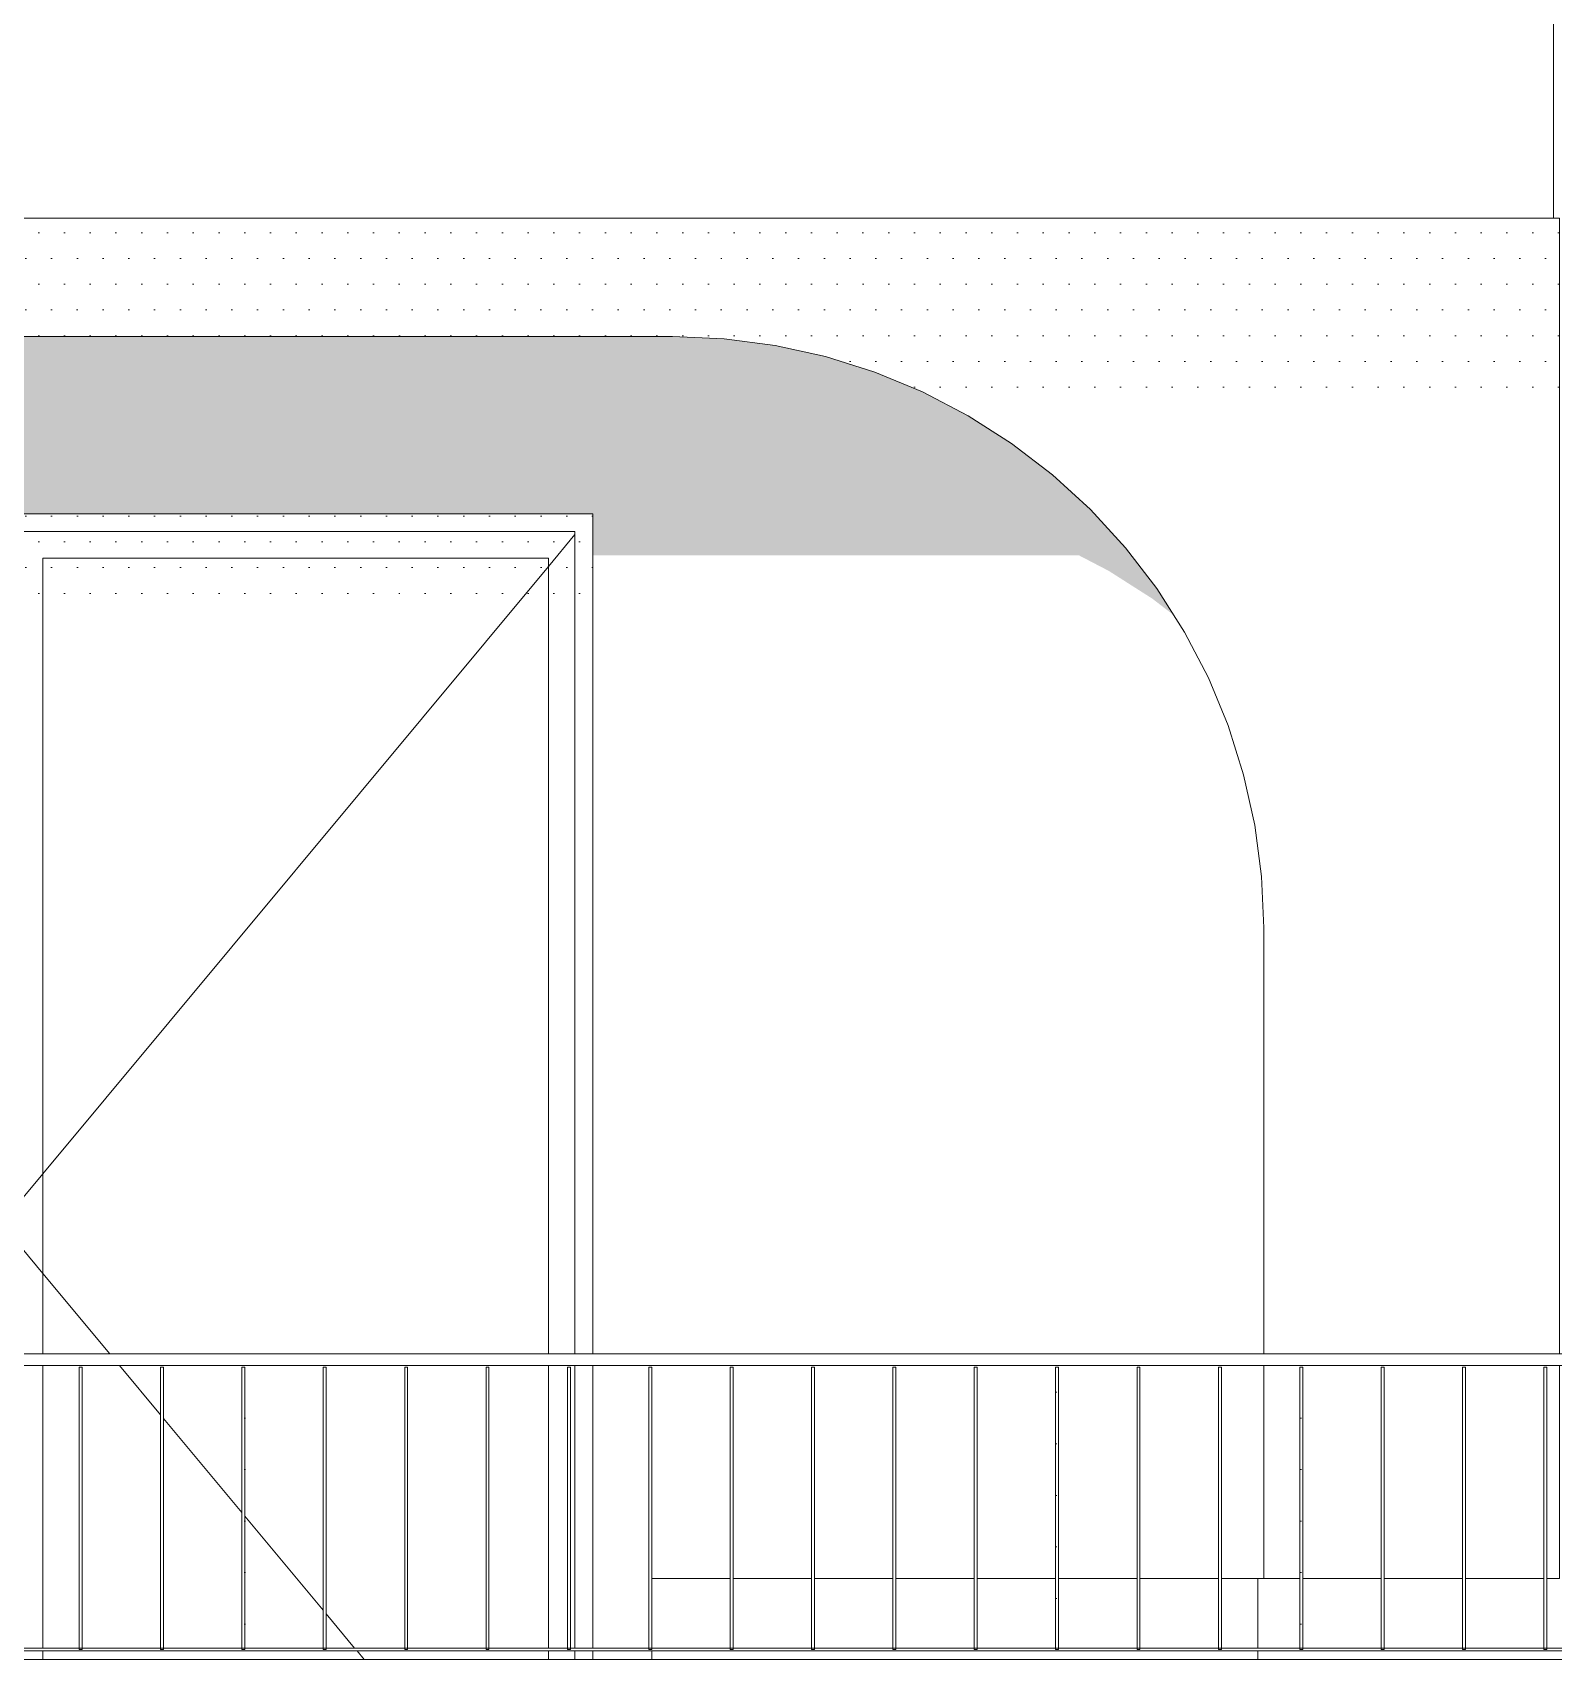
# Model space of a CAD drawing. Header units: metres. Extents: x -111189 to -108577, y -72951 to -72647.
# Drawn here: x -108853.108 to -108850.536, y -72945.612 to -72942.862 of the extents above; entities that cross this region are included whole.
import ezdxf

# ---------------------------------------------------------------- set-up
doc = ezdxf.new("R2010")
doc.units = ezdxf.units.M
doc.header["$MEASUREMENT"] = 0
for name, color, linetype in [('03 - COBERTURA', 7, 'Continuous'), ('03 - LAJES', 7, 'Continuous'), ('04 - TECTO FALSO', 7, 'Continuous'), ('05 - PAREDES..35', 7, 'Continuous'), ('06 - ESCADAS _ GUARDAS', 7, 'Continuous'), ('06 - FORRA', 7, 'Continuous')]:
    doc.layers.add(name, color=color, linetype=linetype)
pattern_1 = [(360, (-108689.58989, -72946.075524), (0.021783658, 0.043567315), [0, -0.043567315])]

# ---------------------------------------------------------------- blocks, each defined once
blk = doc.blocks.new('Corte Elem_1043_1', base_point=(-108689.5899, -72946.0755))
at = {"layer": '05 - PAREDES..35', "linetype": 'Continuous', "lineweight": 13}
h = blk.add_hatch(dxfattribs=at)
h.set_pattern_fill('DOTS_0001', color=251, style=0, pattern_type=2)
h.set_pattern_definition(pattern_1)
h.paths.add_polyline_path([(-108855.2822, -72944.2884), (-108855.286, -72944.3755), (-108855.286, -72945.0955), (-108855.0482, -72945.0955), (-108855.0482, -72944.6379), (-108855.0444, -72944.5508), (-108855.033, -72944.4643), (-108855.0141, -72944.3791), (-108854.9879, -72944.2959), (-108854.9545, -72944.2153), (-108854.9142, -72944.1379), (-108854.8674, -72944.0643), (-108854.8143, -72943.9951), (-108854.7553, -72943.9308), (-108854.691, -72943.8719), (-108854.6218, -72943.8188), (-108854.5482, -72943.7719), (-108854.4976, -72943.7455), (-108854.161, -72943.7455), (-108854.161, -72943.6755), (-108852.161, -72943.6755), (-108852.161, -72943.7455), (-108851.3389, -72943.7455), (-108851.2882, -72943.7719), (-108851.2146, -72943.8188), (-108851.1785, -72943.8465), (-108851.2069, -72943.8019), (-108851.26, -72943.7327), (-108851.3189, -72943.6684), (-108851.3832, -72943.6095), (-108851.4525, -72943.5564), (-108851.526, -72943.5095), (-108851.6034, -72943.4692), (-108851.684, -72943.4358), (-108851.7672, -72943.4096), (-108851.8524, -72943.3907), (-108851.9389, -72943.3793), (-108852.026, -72943.3755), (-108854.286, -72943.3755), (-108854.3732, -72943.3793), (-108854.4597, -72943.3907), (-108854.5449, -72943.4096), (-108854.6281, -72943.4358), (-108854.7087, -72943.4692), (-108854.786, -72943.5095), (-108854.8596, -72943.5564), (-108854.9288, -72943.6095), (-108854.9931, -72943.6684), (-108855.0521, -72943.7327), (-108855.1052, -72943.8019), (-108855.1521, -72943.8755), (-108855.1923, -72943.9529), (-108855.2257, -72944.0335), (-108855.252, -72944.1167), (-108855.2708, -72944.2019)])
h = blk.add_hatch(dxfattribs=at)
h.set_pattern_fill('DOTS_0001', color=251, style=0, pattern_type=2)
h.set_pattern_definition(pattern_1)
h.paths.add_polyline_path([(-108855.286, -72945.4755), (-108855.2316, -72945.4755), (-108855.2316, -72945.118), (-108855.2266, -72945.118), (-108855.2266, -72945.4755), (-108855.094, -72945.4755), (-108855.094, -72945.118), (-108855.089, -72945.118), (-108855.089, -72945.4755), (-108855.0482, -72945.4755), (-108855.0482, -72945.1155), (-108855.286, -72945.1155)])
h = blk.add_hatch(dxfattribs=at)
h.set_pattern_fill('DOTS_0001', color=251, style=0, pattern_type=2)
h.set_pattern_definition(pattern_1)
h.paths.add_polyline_path([(-108854.2611, -72945.4755), (-108854.2611, -72945.593), (-108854.2564, -72945.593), (-108854.2564, -72945.4807)])
h = blk.add_hatch(dxfattribs=at)
h.set_pattern_fill('DOTS_0001', color=251, style=0, pattern_type=2)
h.set_pattern_definition(pattern_1)
h.paths.add_polyline_path([(-108854.2564, -72945.598), (-108854.2611, -72945.598), (-108854.2611, -72945.6124), (-108854.2564, -72945.6124)])
blk = doc.blocks.new('Corte Elem_1054_1', base_point=(-108689.5899, -72946.0755))
at = {"layer": '05 - PAREDES..35', "linetype": 'Continuous', "lineweight": 13}
h = blk.add_hatch(dxfattribs=at)
h.set_pattern_fill('DOTS_0001', color=251, style=0, pattern_type=2)
h.set_pattern_definition(pattern_1)
h.paths.add_polyline_path([(-108854.161, -72943.7055), (-108854.131, -72943.7055), (-108852.191, -72943.7055), (-108852.161, -72943.7055), (-108852.161, -72943.6755), (-108854.161, -72943.6755)])
h = blk.add_hatch(dxfattribs=at)
h.set_pattern_fill('DOTS_0001', color=251, style=0, pattern_type=2)
h.set_pattern_definition(pattern_1)
h.paths.add_polyline_path([(-108854.161, -72943.7055), (-108854.161, -72945.0955), (-108854.131, -72945.0955), (-108854.131, -72943.7055)])
h = blk.add_hatch(dxfattribs=at)
h.set_pattern_fill('DOTS_0001', color=251, style=0, pattern_type=2)
h.set_pattern_definition(pattern_1)
h.paths.add_polyline_path([(-108854.131, -72943.7055), (-108854.131, -72943.7505), (-108854.086, -72943.7505), (-108853.231, -72943.7505), (-108853.161, -72943.7505), (-108853.161, -72943.7055)])
h = blk.add_hatch(dxfattribs=at)
h.set_pattern_fill('DOTS_0001', color=251, style=0, pattern_type=2)
h.set_pattern_definition(pattern_1)
h.paths.add_polyline_path([(-108852.191, -72943.7055), (-108853.161, -72943.7055), (-108853.161, -72943.7505), (-108853.091, -72943.7505), (-108852.236, -72943.7505), (-108852.191, -72943.7505)])
h = blk.add_hatch(dxfattribs=at)
h.set_pattern_fill('DOTS_0001', color=251, style=0, pattern_type=2)
h.set_pattern_definition(pattern_1)
h.paths.add_polyline_path([(-108852.161, -72943.7055), (-108852.191, -72943.7055), (-108852.191, -72943.8227), (-108852.161, -72943.8227)])
h = blk.add_hatch(dxfattribs=at)
h.set_pattern_fill('DOTS_0001', color=251, style=0, pattern_type=2)
h.set_pattern_definition(pattern_1)
h.paths.add_polyline_path([(-108854.086, -72943.7505), (-108854.131, -72943.7505), (-108854.131, -72945.0955), (-108854.086, -72945.0955)])
h = blk.add_hatch(dxfattribs=at)
h.set_pattern_fill('DOTS_0001', color=251, style=0, pattern_type=2)
h.set_pattern_definition(pattern_1)
h.paths.add_polyline_path([(-108854.086, -72943.7505), (-108854.086, -72945.0955), (-108854.0678, -72945.0955), (-108854.0678, -72943.8484), (-108853.231, -72943.8484), (-108853.231, -72943.7505)])
h = blk.add_hatch(dxfattribs=at)
h.set_pattern_fill('DOTS_0001', color=251, style=0, pattern_type=2)
h.set_pattern_definition(pattern_1)
h.paths.add_polyline_path([(-108853.161, -72943.7505), (-108853.231, -72943.7505), (-108853.231, -72943.8407), (-108853.161, -72943.8407)])
h = blk.add_hatch(dxfattribs=at)
h.set_pattern_fill('DOTS_0001', color=251, style=0, pattern_type=2)
h.set_pattern_definition(pattern_1)
h.paths.add_polyline_path([(-108853.161, -72943.7505), (-108853.161, -72943.8407), (-108853.091, -72943.8407), (-108853.091, -72943.7505)])
h = blk.add_hatch(dxfattribs=at)
h.set_pattern_fill('DOTS_0001', color=251, style=0, pattern_type=2)
h.set_pattern_definition(pattern_1)
h.paths.add_polyline_path([(-108853.091, -72945.0955), (-108853.084, -72945.0955), (-108853.084, -72943.8484), (-108852.236, -72943.8484), (-108852.236, -72943.7505), (-108853.091, -72943.7505)])
h = blk.add_hatch(dxfattribs=at)
h.set_pattern_fill('DOTS_0001', color=251, style=0, pattern_type=2)
h.set_pattern_definition(pattern_1)
h.paths.add_polyline_path([(-108852.191, -72943.7505), (-108852.236, -72943.7505), (-108852.236, -72943.8407), (-108852.191, -72943.8407)])
h = blk.add_hatch(dxfattribs=at)
h.set_pattern_fill('DOTS_0001', color=251, style=0, pattern_type=2)
h.set_pattern_definition(pattern_1)
h.paths.add_polyline_path([(-108854.161, -72945.1155), (-108854.161, -72945.593), (-108854.131, -72945.593), (-108854.131, -72945.1155)])
h = blk.add_hatch(dxfattribs=at)
h.set_pattern_fill('DOTS_0001', color=251, style=0, pattern_type=2)
h.set_pattern_definition(pattern_1)
h.paths.add_polyline_path([(-108854.086, -72945.1155), (-108854.131, -72945.1155), (-108854.131, -72945.593), (-108854.1306, -72945.593), (-108854.1306, -72945.118), (-108854.1256, -72945.118), (-108854.1256, -72945.593), (-108854.086, -72945.593)])
h = blk.add_hatch(dxfattribs=at)
h.set_pattern_fill('DOTS_0001', color=251, style=0, pattern_type=2)
h.set_pattern_definition(pattern_1)
h.paths.add_polyline_path([(-108854.086, -72945.593), (-108854.0678, -72945.593), (-108854.0678, -72945.1155), (-108854.086, -72945.1155)])
h = blk.add_hatch(dxfattribs=at)
h.set_pattern_fill('DOTS_0001', color=251, style=0, pattern_type=2)
h.set_pattern_definition(pattern_1)
h.paths.add_polyline_path([(-108853.091, -72945.593), (-108853.084, -72945.593), (-108853.084, -72945.1155), (-108853.091, -72945.1155)])
h = blk.add_hatch(dxfattribs=at)
h.set_pattern_fill('DOTS_0001', color=251, style=0, pattern_type=2)
h.set_pattern_definition(pattern_1)
h.paths.add_polyline_path([(-108854.131, -72945.598), (-108854.161, -72945.598), (-108854.161, -72945.6124), (-108854.131, -72945.6124)])
h = blk.add_hatch(dxfattribs=at)
h.set_pattern_fill('DOTS_0001', color=251, style=0, pattern_type=2)
h.set_pattern_definition(pattern_1)
h.paths.add_polyline_path([(-108854.131, -72945.6124), (-108854.086, -72945.6124), (-108854.086, -72945.598), (-108854.131, -72945.598)])
h = blk.add_hatch(dxfattribs=at)
h.set_pattern_fill('DOTS_0001', color=251, style=0, pattern_type=2)
h.set_pattern_definition(pattern_1)
h.paths.add_polyline_path([(-108854.086, -72945.598), (-108854.086, -72945.6124), (-108854.0678, -72945.6124), (-108854.0678, -72945.598)])
h = blk.add_hatch(dxfattribs=at)
h.set_pattern_fill('DOTS_0001', color=251, style=0, pattern_type=2)
h.set_pattern_definition(pattern_1)
h.paths.add_polyline_path([(-108853.091, -72945.6124), (-108853.084, -72945.6124), (-108853.084, -72945.598), (-108853.091, -72945.598)])
at = {"layer": '05 - PAREDES..35', "color": 7, "linetype": 'Continuous', "lineweight": 13}
for p, q in [((-108854.161, -72943.6755), (-108852.161, -72943.6755)), ((-108854.161, -72945.0955), (-108854.161, -72943.6755)), ((-108852.161, -72943.6755), (-108852.161, -72945.0955)), ((-108854.131, -72945.0955), (-108854.131, -72943.7055)), ((-108854.131, -72943.7055), (-108852.191, -72943.7055)), ((-108853.161, -72943.7055), (-108853.161, -72943.7505)), ((-108852.191, -72943.7055), (-108852.191, -72945.0955)), ((-108854.131, -72943.7105), (-108854.086, -72943.7646)), ((-108852.191, -72943.7105), (-108852.236, -72943.7646)), ((-108854.086, -72945.0955), (-108854.086, -72943.7505)), ((-108854.086, -72943.7505), (-108853.231, -72943.7505)), ((-108853.231, -72943.7505), (-108853.231, -72945.0955)), ((-108853.161, -72943.7505), (-108853.161, -72945.0955)), ((-108853.091, -72945.0955), (-108853.091, -72943.7505)), ((-108853.091, -72943.7505), (-108852.236, -72943.7505)), ((-108852.236, -72943.7505), (-108852.236, -72945.0955)), ((-108854.086, -72943.7646), (-108853.231, -72944.7915)), ((-108852.236, -72943.7646), (-108853.091, -72944.7915)), ((-108853.231, -72944.7915), (-108853.161, -72944.8755)), ((-108853.091, -72944.7915), (-108853.161, -72944.8755)), ((-108853.231, -72944.9596), (-108853.161, -72944.8755)), ((-108853.091, -72944.9596), (-108853.161, -72944.8755)), ((-108853.3442, -72945.0955), (-108853.231, -72944.9596)), ((-108852.9779, -72945.0955), (-108853.091, -72944.9596)), ((-108854.161, -72945.593), (-108854.161, -72945.1155)), ((-108854.131, -72945.593), (-108854.131, -72945.1155)), ((-108854.086, -72945.593), (-108854.086, -72945.1155)), ((-108853.4374, -72945.2075), (-108853.3609, -72945.1155)), ((-108853.231, -72945.1155), (-108853.231, -72945.593)), ((-108853.161, -72945.1155), (-108853.161, -72945.593)), ((-108853.091, -72945.593), (-108853.091, -72945.1155)), ((-108852.8919, -72945.1987), (-108852.9612, -72945.1155)), ((-108852.236, -72945.1155), (-108852.236, -72945.593)), ((-108852.191, -72945.1155), (-108852.191, -72945.593)), ((-108852.161, -72945.1155), (-108852.161, -72945.593)), ((-108853.5751, -72945.3728), (-108853.4424, -72945.2135)), ((-108852.7543, -72945.364), (-108852.8869, -72945.2047)), ((-108853.7127, -72945.5381), (-108853.5801, -72945.3788)), ((-108852.6167, -72945.5293), (-108852.7493, -72945.37)), ((-108853.7585, -72945.593), (-108853.7177, -72945.5441)), ((-108852.5636, -72945.593), (-108852.6117, -72945.5353)), ((-108854.161, -72945.6124), (-108854.161, -72945.598)), ((-108854.131, -72945.6124), (-108854.131, -72945.598)), ((-108854.086, -72945.6124), (-108854.086, -72945.598)), ((-108853.7746, -72945.6124), (-108853.7626, -72945.598)), ((-108853.231, -72945.598), (-108853.231, -72945.6124)), ((-108853.161, -72945.598), (-108853.161, -72945.6124)), ((-108853.091, -72945.6124), (-108853.091, -72945.598)), ((-108852.5475, -72945.6124), (-108852.5595, -72945.598)), ((-108852.236, -72945.598), (-108852.236, -72945.6124)), ((-108852.191, -72945.598), (-108852.191, -72945.6124)), ((-108852.161, -72945.598), (-108852.161, -72945.6124))]:
    blk.add_line(p, q, dxfattribs=at)
blk = doc.blocks.new('Corte Elem_1074_1', base_point=(-108689.5899, -72946.0755))
at = {"layer": '06 - FORRA', "color": 7, "linetype": 'Continuous', "lineweight": 13}
for p, q in [((-108851.9285, -72945.4755), (-108852.0611, -72945.4755)), ((-108851.7909, -72945.4755), (-108851.9235, -72945.4755)), ((-108851.6533, -72945.4755), (-108851.7859, -72945.4755)), ((-108851.5156, -72945.4755), (-108851.6483, -72945.4755)), ((-108851.378, -72945.4755), (-108851.5106, -72945.4755)), ((-108851.2404, -72945.4755), (-108851.373, -72945.4755)), ((-108851.1027, -72945.4755), (-108851.2354, -72945.4755)), ((-108851.036, -72945.4755), (-108851.0977, -72945.4755)), ((-108852.0611, -72945.6124), (-108852.0611, -72945.598))]:
    blk.add_line(p, q, dxfattribs=at)
blk = doc.blocks.new('Corte Elem_1077_1', base_point=(-108689.5899, -72946.0755))
at = {"layer": '03 - COBERTURA', "linetype": 'Continuous', "lineweight": 13}
h = blk.add_hatch(dxfattribs=at)
h.set_pattern_fill('DOTS_0001', color=251, style=0, pattern_type=2)
h.set_pattern_definition(pattern_1)
h.paths.add_polyline_path([(-108852.026, -72943.3755), (-108851.9389, -72943.3793), (-108851.8524, -72943.3907), (-108851.7672, -72943.4096), (-108851.684, -72943.4358), (-108851.6034, -72943.4692), (-108851.5767, -72943.4831), (-108850.526, -72943.4831), (-108850.526, -72943.1755), (-108852.026, -72943.1755)])
at = {"layer": '03 - COBERTURA', "color": 7, "linetype": 'Continuous', "lineweight": 13}
for p, q in [((-108850.526, -72943.1755), (-108850.536, -72943.1755)), ((-108850.526, -72945.0955), (-108850.526, -72943.1755)), ((-108852.026, -72943.3755), (-108851.9389, -72943.3793)), ((-108851.9389, -72943.3793), (-108851.8524, -72943.3907)), ((-108851.8524, -72943.3907), (-108851.7672, -72943.4096)), ((-108851.7672, -72943.4096), (-108851.684, -72943.4358)), ((-108851.684, -72943.4358), (-108851.6034, -72943.4692)), ((-108851.6034, -72943.4692), (-108851.526, -72943.5095)), ((-108851.526, -72943.5095), (-108851.4525, -72943.5564)), ((-108851.4525, -72943.5564), (-108851.3832, -72943.6095)), ((-108851.3832, -72943.6095), (-108851.3189, -72943.6684)), ((-108851.3189, -72943.6684), (-108851.26, -72943.7327)), ((-108851.26, -72943.7327), (-108851.2069, -72943.8019)), ((-108851.2069, -72943.8019), (-108851.16, -72943.8755)), ((-108851.16, -72943.8755), (-108851.1197, -72943.9529)), ((-108851.1197, -72943.9529), (-108851.0863, -72944.0335)), ((-108851.0863, -72944.0335), (-108851.0601, -72944.1167)), ((-108851.0601, -72944.1167), (-108851.0412, -72944.2019)), ((-108851.0412, -72944.2019), (-108851.0298, -72944.2884)), ((-108851.0298, -72944.2884), (-108851.026, -72944.3755)), ((-108851.026, -72944.3755), (-108851.026, -72945.0955)), ((-108851.026, -72945.1155), (-108851.026, -72945.4755)), ((-108850.526, -72945.4755), (-108850.526, -72945.1155))]:
    blk.add_line(p, q, dxfattribs=at)
blk = doc.blocks.new('Corte Elem_1080_1', base_point=(-108689.5899, -72946.0755))
at = {"layer": '03 - LAJES', "linetype": 'Continuous', "lineweight": 13}
h = blk.add_hatch(dxfattribs=at)
h.set_pattern_fill('DOTS_0001', color=251, style=0, pattern_type=2)
h.set_pattern_definition(pattern_1)
h.paths.add_polyline_path([(-108854.286, -72943.3755), (-108852.026, -72943.3755), (-108852.026, -72943.1755), (-108854.286, -72943.1755)])
at = {"layer": '03 - LAJES', "color": 7, "linetype": 'Continuous', "lineweight": 13}
blk.add_line((-108854.286, -72943.3755), (-108852.026, -72943.3755), dxfattribs=at)
blk = doc.blocks.new('Corte Elem_1185_1', base_point=(-108689.5899, -72946.0755))
at = {"layer": '06 - FORRA', "color": 7, "linetype": 'Continuous', "lineweight": 13}
for p, q in [((-108851.036, -72945.4755), (-108851.026, -72945.4755)), ((-108851.036, -72945.593), (-108851.036, -72945.4755)), ((-108851.036, -72945.6124), (-108851.036, -72945.598))]:
    blk.add_line(p, q, dxfattribs=at)
blk = doc.blocks.new('Corte Elem_1186_1', base_point=(-108689.5899, -72946.0755))
at = {"layer": '06 - FORRA', "color": 7, "linetype": 'Continuous', "lineweight": 13}
for p, q in [((-108850.9651, -72945.4755), (-108851.026, -72945.4755)), ((-108850.8275, -72945.4755), (-108850.9601, -72945.4755)), ((-108850.6898, -72945.4755), (-108850.8225, -72945.4755)), ((-108850.5522, -72945.4755), (-108850.6848, -72945.4755)), ((-108850.526, -72945.4755), (-108850.5472, -72945.4755))]:
    blk.add_line(p, q, dxfattribs=at)
blk = doc.blocks.new('Corte Elem_1224_1', base_point=(-108689.5899, -72946.0755))
at = {"layer": '04 - TECTO FALSO', "color": 7, "linetype": 'Continuous', "lineweight": 13}
blk.add_line((-108855.786, -72945.6124), (-108849.036, -72945.6124), dxfattribs=at)
blk = doc.blocks.new('Corte Elem_1232_1', base_point=(-108689.5899, -72946.0755))
at = {"layer": '03 - LAJES', "color": 7, "linetype": 'Continuous', "lineweight": 13}
for p, q in [((-108855.786, -72943.1755), (-108855.786, -72942.7455)), ((-108855.786, -72942.7455), (-108850.536, -72942.7455)), ((-108850.536, -72943.1755), (-108850.536, -72942.7455)), ((-108855.786, -72943.1755), (-108850.536, -72943.1755))]:
    blk.add_line(p, q, dxfattribs=at)
blk = doc.blocks.new('Corte Elem_1309_1', base_point=(-108689.5899, -72946.0755))
at = {"layer": '06 - ESCADAS _ GUARDAS', "color": 7, "linetype": 'Continuous', "lineweight": 13}
for p, q in [((-108849.301, -72945.0955), (-108855.5144, -72945.0955)), ((-108849.301, -72945.1155), (-108855.5144, -72945.1155))]:
    blk.add_line(p, q, dxfattribs=at)
blk = doc.blocks.new('Corte Elem_1310_1', base_point=(-108689.5899, -72946.0755))
at = {"layer": '06 - ESCADAS _ GUARDAS', "linetype": 'Continuous', "lineweight": 13}
h = blk.add_hatch(dxfattribs=at)
h.set_pattern_fill('DOTS_0001', color=251, style=0, pattern_type=2)
h.set_pattern_definition(pattern_1)
h.paths.add_polyline_path([(-108852.7493, -72945.593), (-108852.7543, -72945.593), (-108852.7543, -72945.5955), (-108852.7493, -72945.5955)])
h = blk.add_hatch(dxfattribs=at)
h.set_pattern_fill('DOTS_0001', color=251, style=0, pattern_type=2)
h.set_pattern_definition(pattern_1)
h.paths.add_polyline_path([(-108852.3414, -72945.5955), (-108852.3364, -72945.5955), (-108852.3364, -72945.593), (-108852.3414, -72945.593)])
h = blk.add_hatch(dxfattribs=at)
h.set_pattern_fill('DOTS_0001', color=251, style=0, pattern_type=2)
h.set_pattern_definition(pattern_1)
h.paths.add_polyline_path([(-108851.7859, -72945.593), (-108851.7909, -72945.593), (-108851.7909, -72945.5955), (-108851.7859, -72945.5955)])
h = blk.add_hatch(dxfattribs=at)
h.set_pattern_fill('DOTS_0001', color=251, style=0, pattern_type=2)
h.set_pattern_definition(pattern_1)
h.paths.add_polyline_path([(-108851.378, -72945.5955), (-108851.373, -72945.5955), (-108851.373, -72945.593), (-108851.378, -72945.593)])
at = {"layer": '06 - ESCADAS _ GUARDAS', "color": 7, "linetype": 'Continuous', "lineweight": 13}
for p, q in [((-108849.301, -72945.598), (-108855.5144, -72945.598)), ((-108853.0296, -72945.593), (-108853.1622, -72945.593)), ((-108853.0246, -72945.593), (-108853.0296, -72945.593)), ((-108852.8919, -72945.593), (-108853.0246, -72945.593)), ((-108852.8869, -72945.593), (-108852.8919, -72945.593)), ((-108852.7543, -72945.593), (-108852.8869, -72945.593)), ((-108852.7493, -72945.593), (-108852.7543, -72945.593)), ((-108852.6167, -72945.593), (-108852.7493, -72945.593)), ((-108852.6117, -72945.593), (-108852.6167, -72945.593)), ((-108852.479, -72945.593), (-108852.6117, -72945.593)), ((-108852.474, -72945.593), (-108852.479, -72945.593)), ((-108852.3414, -72945.593), (-108852.474, -72945.593)), ((-108852.3364, -72945.593), (-108852.3414, -72945.593)), ((-108852.2038, -72945.593), (-108852.3364, -72945.593)), ((-108852.1988, -72945.593), (-108852.2038, -72945.593)), ((-108852.0661, -72945.593), (-108852.1988, -72945.593)), ((-108852.0611, -72945.593), (-108852.0661, -72945.593)), ((-108851.9285, -72945.593), (-108852.0611, -72945.593)), ((-108851.9235, -72945.593), (-108851.9285, -72945.593)), ((-108851.7909, -72945.593), (-108851.9235, -72945.593)), ((-108851.7859, -72945.593), (-108851.7909, -72945.593)), ((-108851.6533, -72945.593), (-108851.7859, -72945.593)), ((-108851.6483, -72945.593), (-108851.6533, -72945.593)), ((-108851.5156, -72945.593), (-108851.6483, -72945.593)), ((-108851.5106, -72945.593), (-108851.5156, -72945.593)), ((-108851.378, -72945.593), (-108851.5106, -72945.593)), ((-108851.373, -72945.593), (-108851.378, -72945.593)), ((-108851.2404, -72945.593), (-108851.373, -72945.593)), ((-108851.2354, -72945.593), (-108851.2404, -72945.593)), ((-108851.1027, -72945.593), (-108851.2354, -72945.593)), ((-108851.0977, -72945.593), (-108851.1027, -72945.593)), ((-108850.9651, -72945.593), (-108851.0977, -72945.593)), ((-108850.9601, -72945.593), (-108850.9651, -72945.593)), ((-108850.8275, -72945.593), (-108850.9601, -72945.593)), ((-108850.8225, -72945.593), (-108850.8275, -72945.593)), ((-108850.6898, -72945.593), (-108850.8225, -72945.593)), ((-108850.6848, -72945.593), (-108850.6898, -72945.593)), ((-108850.5522, -72945.593), (-108850.6848, -72945.593)), ((-108850.5472, -72945.593), (-108850.5522, -72945.593)), ((-108850.4146, -72945.593), (-108850.5472, -72945.593))]:
    blk.add_line(p, q, dxfattribs=at)
blk = doc.blocks.new('Corte Elem_1366_1', base_point=(-108689.5899, -72946.0755))
at = {"layer": '06 - ESCADAS _ GUARDAS', "linetype": 'Continuous', "lineweight": 13}
h = blk.add_hatch(dxfattribs=at)
h.set_pattern_fill('DOTS_0001', color=251, style=0, pattern_type=2)
h.set_pattern_definition(pattern_1)
h.paths.add_polyline_path([(-108850.9651, -72945.5955), (-108850.9601, -72945.5955), (-108850.9601, -72945.118), (-108850.9651, -72945.118)])
blk = doc.blocks.new('Corte Elem_1367_1', base_point=(-108689.5899, -72946.0755))
at = {"layer": '06 - ESCADAS _ GUARDAS', "linetype": 'Continuous', "lineweight": 13}
h = blk.add_hatch(dxfattribs=at)
h.set_pattern_fill('DOTS_0001', color=251, style=0, pattern_type=2)
h.set_pattern_definition(pattern_1)
h.paths.add_polyline_path([(-108851.1027, -72945.5955), (-108851.0977, -72945.5955), (-108851.0977, -72945.118), (-108851.1027, -72945.118)])
blk = doc.blocks.new('Corte Elem_1368_1', base_point=(-108689.5899, -72946.0755))
at = {"layer": '06 - ESCADAS _ GUARDAS', "linetype": 'Continuous', "lineweight": 13}
h = blk.add_hatch(dxfattribs=at)
h.set_pattern_fill('DOTS_0001', color=251, style=0, pattern_type=2)
h.set_pattern_definition(pattern_1)
h.paths.add_polyline_path([(-108851.2404, -72945.5955), (-108851.2354, -72945.5955), (-108851.2354, -72945.118), (-108851.2404, -72945.118)])
blk = doc.blocks.new('Corte Elem_1369_1', base_point=(-108689.5899, -72946.0755))
at = {"layer": '06 - ESCADAS _ GUARDAS', "linetype": 'Continuous', "lineweight": 13}
h = blk.add_hatch(dxfattribs=at)
h.set_pattern_fill('DOTS_0001', color=251, style=0, pattern_type=2)
h.set_pattern_definition(pattern_1)
h.paths.add_polyline_path([(-108851.378, -72945.118), (-108851.378, -72945.593), (-108851.373, -72945.593), (-108851.373, -72945.118)])
blk = doc.blocks.new('Corte Elem_1370_1', base_point=(-108689.5899, -72946.0755))
at = {"layer": '06 - ESCADAS _ GUARDAS', "linetype": 'Continuous', "lineweight": 13}
h = blk.add_hatch(dxfattribs=at)
h.set_pattern_fill('DOTS_0001', color=251, style=0, pattern_type=2)
h.set_pattern_definition(pattern_1)
h.paths.add_polyline_path([(-108851.6533, -72945.5955), (-108851.6483, -72945.5955), (-108851.6483, -72945.118), (-108851.6533, -72945.118)])
blk = doc.blocks.new('Corte Elem_1372_1', base_point=(-108689.5899, -72946.0755))
at = {"layer": '06 - ESCADAS _ GUARDAS', "linetype": 'Continuous', "lineweight": 13}
h = blk.add_hatch(dxfattribs=at)
h.set_pattern_fill('DOTS_0001', color=251, style=0, pattern_type=2)
h.set_pattern_definition(pattern_1)
h.paths.add_polyline_path([(-108851.9285, -72945.5955), (-108851.9235, -72945.5955), (-108851.9235, -72945.118), (-108851.9285, -72945.118)])
blk = doc.blocks.new('Corte Elem_1373_1', base_point=(-108689.5899, -72946.0755))
at = {"layer": '06 - ESCADAS _ GUARDAS', "linetype": 'Continuous', "lineweight": 13}
h = blk.add_hatch(dxfattribs=at)
h.set_pattern_fill('DOTS_0001', color=251, style=0, pattern_type=2)
h.set_pattern_definition(pattern_1)
h.paths.add_polyline_path([(-108852.2038, -72945.5955), (-108852.1988, -72945.5955), (-108852.1988, -72945.118), (-108852.2038, -72945.118)])
blk = doc.blocks.new('Corte Elem_1375_1', base_point=(-108689.5899, -72946.0755))
at = {"layer": '06 - ESCADAS _ GUARDAS', "linetype": 'Continuous', "lineweight": 13}
h = blk.add_hatch(dxfattribs=at)
h.set_pattern_fill('DOTS_0001', color=251, style=0, pattern_type=2)
h.set_pattern_definition(pattern_1)
h.paths.add_polyline_path([(-108852.6167, -72945.5955), (-108852.6117, -72945.5955), (-108852.6117, -72945.118), (-108852.6167, -72945.118)])
blk = doc.blocks.new('Corte Elem_1376_1', base_point=(-108689.5899, -72946.0755))
at = {"layer": '06 - ESCADAS _ GUARDAS', "linetype": 'Continuous', "lineweight": 13}
h = blk.add_hatch(dxfattribs=at)
h.set_pattern_fill('DOTS_0001', color=251, style=0, pattern_type=2)
h.set_pattern_definition(pattern_1)
h.paths.add_polyline_path([(-108853.0296, -72945.5955), (-108853.0246, -72945.5955), (-108853.0246, -72945.118), (-108853.0296, -72945.118)])
blk = doc.blocks.new('Corte Elem_1388_1', base_point=(-108689.5899, -72946.0755))
at = {"layer": '06 - ESCADAS _ GUARDAS', "color": 7, "linetype": 'Continuous', "lineweight": 13}
for p, q in [((-108850.5522, -72945.118), (-108850.5472, -72945.118)), ((-108850.5522, -72945.593), (-108850.5522, -72945.118)), ((-108850.5472, -72945.593), (-108850.5472, -72945.118)), ((-108850.5522, -72945.5955), (-108850.5522, -72945.593)), ((-108850.5522, -72945.5955), (-108850.5472, -72945.5955)), ((-108850.5472, -72945.5955), (-108850.5472, -72945.593))]:
    blk.add_line(p, q, dxfattribs=at)
blk = doc.blocks.new('Corte Elem_1389_1', base_point=(-108689.5899, -72946.0755))
at = {"layer": '06 - ESCADAS _ GUARDAS', "color": 7, "linetype": 'Continuous', "lineweight": 13}
for p, q in [((-108850.6898, -72945.118), (-108850.6848, -72945.118)), ((-108850.6898, -72945.593), (-108850.6898, -72945.118)), ((-108850.6848, -72945.593), (-108850.6848, -72945.118)), ((-108850.6898, -72945.5955), (-108850.6898, -72945.593)), ((-108850.6898, -72945.5955), (-108850.6848, -72945.5955)), ((-108850.6848, -72945.5955), (-108850.6848, -72945.593))]:
    blk.add_line(p, q, dxfattribs=at)
blk = doc.blocks.new('Corte Elem_1390_1', base_point=(-108689.5899, -72946.0755))
at = {"layer": '06 - ESCADAS _ GUARDAS', "color": 7, "linetype": 'Continuous', "lineweight": 13}
for p, q in [((-108850.8275, -72945.118), (-108850.8225, -72945.118)), ((-108850.8275, -72945.593), (-108850.8275, -72945.118)), ((-108850.8225, -72945.593), (-108850.8225, -72945.118)), ((-108850.8275, -72945.5955), (-108850.8275, -72945.593)), ((-108850.8275, -72945.5955), (-108850.8225, -72945.5955)), ((-108850.8225, -72945.5955), (-108850.8225, -72945.593))]:
    blk.add_line(p, q, dxfattribs=at)
blk = doc.blocks.new('Corte Elem_1391_1', base_point=(-108689.5899, -72946.0755))
at = {"layer": '06 - ESCADAS _ GUARDAS', "color": 7, "linetype": 'Continuous', "lineweight": 13}
for p, q in [((-108850.9651, -72945.118), (-108850.9601, -72945.118)), ((-108850.9651, -72945.593), (-108850.9651, -72945.118)), ((-108850.9601, -72945.593), (-108850.9601, -72945.118)), ((-108850.9651, -72945.5955), (-108850.9651, -72945.593)), ((-108850.9651, -72945.5955), (-108850.9601, -72945.5955)), ((-108850.9601, -72945.5955), (-108850.9601, -72945.593))]:
    blk.add_line(p, q, dxfattribs=at)
blk = doc.blocks.new('Corte Elem_1392_1', base_point=(-108689.5899, -72946.0755))
at = {"layer": '06 - ESCADAS _ GUARDAS', "color": 7, "linetype": 'Continuous', "lineweight": 13}
for p, q in [((-108851.1027, -72945.118), (-108851.0977, -72945.118)), ((-108851.1027, -72945.593), (-108851.1027, -72945.118)), ((-108851.0977, -72945.593), (-108851.0977, -72945.118)), ((-108851.1027, -72945.5955), (-108851.1027, -72945.593)), ((-108851.1027, -72945.5955), (-108851.0977, -72945.5955)), ((-108851.0977, -72945.5955), (-108851.0977, -72945.593))]:
    blk.add_line(p, q, dxfattribs=at)
blk = doc.blocks.new('Corte Elem_1393_1', base_point=(-108689.5899, -72946.0755))
at = {"layer": '06 - ESCADAS _ GUARDAS', "color": 7, "linetype": 'Continuous', "lineweight": 13}
for p, q in [((-108851.2404, -72945.118), (-108851.2354, -72945.118)), ((-108851.2404, -72945.593), (-108851.2404, -72945.118)), ((-108851.2354, -72945.593), (-108851.2354, -72945.118)), ((-108851.2404, -72945.5955), (-108851.2404, -72945.593)), ((-108851.2404, -72945.5955), (-108851.2354, -72945.5955)), ((-108851.2354, -72945.5955), (-108851.2354, -72945.593))]:
    blk.add_line(p, q, dxfattribs=at)
blk = doc.blocks.new('Corte Elem_1394_1', base_point=(-108689.5899, -72946.0755))
at = {"layer": '06 - ESCADAS _ GUARDAS', "color": 7, "linetype": 'Continuous', "lineweight": 13}
for p, q in [((-108851.378, -72945.118), (-108851.373, -72945.118)), ((-108851.378, -72945.593), (-108851.378, -72945.118)), ((-108851.373, -72945.593), (-108851.373, -72945.118)), ((-108851.378, -72945.5955), (-108851.378, -72945.593)), ((-108851.378, -72945.5955), (-108851.373, -72945.5955)), ((-108851.373, -72945.5955), (-108851.373, -72945.593))]:
    blk.add_line(p, q, dxfattribs=at)
blk = doc.blocks.new('Corte Elem_1395_1', base_point=(-108689.5899, -72946.0755))
at = {"layer": '06 - ESCADAS _ GUARDAS', "linetype": 'Continuous', "lineweight": 13}
h = blk.add_hatch(dxfattribs=at)
h.set_pattern_fill('DOTS_0001', color=251, style=0, pattern_type=2)
h.set_pattern_definition(pattern_1)
h.paths.add_polyline_path([(-108851.5106, -72945.118), (-108851.5156, -72945.118), (-108851.5156, -72945.2312), (-108851.5106, -72945.2266)])
at = {"layer": '06 - ESCADAS _ GUARDAS', "color": 7, "linetype": 'Continuous', "lineweight": 13}
for p, q in [((-108851.5156, -72945.118), (-108851.5106, -72945.118)), ((-108851.5156, -72945.593), (-108851.5156, -72945.118)), ((-108851.5106, -72945.593), (-108851.5106, -72945.118)), ((-108851.5156, -72945.5955), (-108851.5156, -72945.593)), ((-108851.5156, -72945.5955), (-108851.5106, -72945.5955)), ((-108851.5106, -72945.5955), (-108851.5106, -72945.593))]:
    blk.add_line(p, q, dxfattribs=at)
blk = doc.blocks.new('Corte Elem_1396_1', base_point=(-108689.5899, -72946.0755))
at = {"layer": '06 - ESCADAS _ GUARDAS', "color": 7, "linetype": 'Continuous', "lineweight": 13}
for p, q in [((-108851.6533, -72945.118), (-108851.6483, -72945.118)), ((-108851.6533, -72945.593), (-108851.6533, -72945.118)), ((-108851.6483, -72945.593), (-108851.6483, -72945.118)), ((-108851.6533, -72945.5955), (-108851.6533, -72945.593)), ((-108851.6533, -72945.5955), (-108851.6483, -72945.5955)), ((-108851.6483, -72945.5955), (-108851.6483, -72945.593))]:
    blk.add_line(p, q, dxfattribs=at)
blk = doc.blocks.new('Corte Elem_1397_1', base_point=(-108689.5899, -72946.0755))
at = {"layer": '06 - ESCADAS _ GUARDAS', "color": 7, "linetype": 'Continuous', "lineweight": 13}
for p, q in [((-108851.7909, -72945.118), (-108851.7859, -72945.118)), ((-108851.7909, -72945.593), (-108851.7909, -72945.118)), ((-108851.7859, -72945.593), (-108851.7859, -72945.118)), ((-108851.7909, -72945.5955), (-108851.7909, -72945.593)), ((-108851.7909, -72945.5955), (-108851.7859, -72945.5955)), ((-108851.7859, -72945.5955), (-108851.7859, -72945.593))]:
    blk.add_line(p, q, dxfattribs=at)
blk = doc.blocks.new('Corte Elem_1398_1', base_point=(-108689.5899, -72946.0755))
at = {"layer": '06 - ESCADAS _ GUARDAS', "color": 7, "linetype": 'Continuous', "lineweight": 13}
for p, q in [((-108851.9285, -72945.118), (-108851.9235, -72945.118)), ((-108851.9285, -72945.593), (-108851.9285, -72945.118)), ((-108851.9235, -72945.593), (-108851.9235, -72945.118)), ((-108851.9285, -72945.5955), (-108851.9285, -72945.593)), ((-108851.9285, -72945.5955), (-108851.9235, -72945.5955)), ((-108851.9235, -72945.5955), (-108851.9235, -72945.593))]:
    blk.add_line(p, q, dxfattribs=at)
blk = doc.blocks.new('Corte Elem_1399_1', base_point=(-108689.5899, -72946.0755))
at = {"layer": '06 - ESCADAS _ GUARDAS', "color": 7, "linetype": 'Continuous', "lineweight": 13}
for p, q in [((-108852.0661, -72945.118), (-108852.0611, -72945.118)), ((-108852.0661, -72945.593), (-108852.0661, -72945.118)), ((-108852.0611, -72945.593), (-108852.0611, -72945.118)), ((-108852.0661, -72945.5955), (-108852.0661, -72945.593)), ((-108852.0661, -72945.5955), (-108852.0611, -72945.5955)), ((-108852.0611, -72945.5955), (-108852.0611, -72945.593))]:
    blk.add_line(p, q, dxfattribs=at)
blk = doc.blocks.new('Corte Elem_1400_1', base_point=(-108689.5899, -72946.0755))
at = {"layer": '06 - ESCADAS _ GUARDAS', "color": 7, "linetype": 'Continuous', "lineweight": 13}
for p, q in [((-108852.2038, -72945.118), (-108852.1988, -72945.118)), ((-108852.2038, -72945.593), (-108852.2038, -72945.118)), ((-108852.1988, -72945.593), (-108852.1988, -72945.118)), ((-108852.2038, -72945.5955), (-108852.2038, -72945.593)), ((-108852.2038, -72945.5955), (-108852.1988, -72945.5955)), ((-108852.1988, -72945.5955), (-108852.1988, -72945.593))]:
    blk.add_line(p, q, dxfattribs=at)
blk = doc.blocks.new('Corte Elem_1401_1', base_point=(-108689.5899, -72946.0755))
at = {"layer": '06 - ESCADAS _ GUARDAS', "color": 7, "linetype": 'Continuous', "lineweight": 13}
for p, q in [((-108852.3414, -72945.118), (-108852.3364, -72945.118)), ((-108852.3414, -72945.593), (-108852.3414, -72945.118)), ((-108852.3364, -72945.593), (-108852.3364, -72945.118)), ((-108852.3414, -72945.5955), (-108852.3414, -72945.593)), ((-108852.3414, -72945.5955), (-108852.3364, -72945.5955)), ((-108852.3364, -72945.5955), (-108852.3364, -72945.593))]:
    blk.add_line(p, q, dxfattribs=at)
blk = doc.blocks.new('Corte Elem_1402_1', base_point=(-108689.5899, -72946.0755))
at = {"layer": '06 - ESCADAS _ GUARDAS', "color": 7, "linetype": 'Continuous', "lineweight": 13}
for p, q in [((-108852.479, -72945.118), (-108852.474, -72945.118)), ((-108852.479, -72945.593), (-108852.479, -72945.118)), ((-108852.474, -72945.593), (-108852.474, -72945.118)), ((-108852.479, -72945.5955), (-108852.479, -72945.593)), ((-108852.479, -72945.5955), (-108852.474, -72945.5955)), ((-108852.474, -72945.5955), (-108852.474, -72945.593))]:
    blk.add_line(p, q, dxfattribs=at)
blk = doc.blocks.new('Corte Elem_1403_1', base_point=(-108689.5899, -72946.0755))
at = {"layer": '06 - ESCADAS _ GUARDAS', "color": 7, "linetype": 'Continuous', "lineweight": 13}
for p, q in [((-108852.6167, -72945.118), (-108852.6117, -72945.118)), ((-108852.6167, -72945.593), (-108852.6167, -72945.118)), ((-108852.6117, -72945.593), (-108852.6117, -72945.118)), ((-108852.6167, -72945.5955), (-108852.6167, -72945.593)), ((-108852.6167, -72945.5955), (-108852.6117, -72945.5955)), ((-108852.6117, -72945.5955), (-108852.6117, -72945.593))]:
    blk.add_line(p, q, dxfattribs=at)
blk = doc.blocks.new('Corte Elem_1404_1', base_point=(-108689.5899, -72946.0755))
at = {"layer": '06 - ESCADAS _ GUARDAS', "color": 7, "linetype": 'Continuous', "lineweight": 13}
for p, q in [((-108852.7543, -72945.118), (-108852.7493, -72945.118)), ((-108852.7543, -72945.593), (-108852.7543, -72945.118)), ((-108852.7493, -72945.593), (-108852.7493, -72945.118)), ((-108852.7543, -72945.5955), (-108852.7543, -72945.593)), ((-108852.7543, -72945.5955), (-108852.7493, -72945.5955)), ((-108852.7493, -72945.5955), (-108852.7493, -72945.593))]:
    blk.add_line(p, q, dxfattribs=at)
blk = doc.blocks.new('Corte Elem_1405_1', base_point=(-108689.5899, -72946.0755))
at = {"layer": '06 - ESCADAS _ GUARDAS', "linetype": 'Continuous', "lineweight": 13}
h = blk.add_hatch(dxfattribs=at)
h.set_pattern_fill('DOTS_0001', color=251, style=0, pattern_type=2)
h.set_pattern_definition(pattern_1)
h.paths.add_polyline_path([(-108852.8919, -72945.5955), (-108852.8869, -72945.5955), (-108852.8869, -72945.118), (-108852.8919, -72945.118)])
at = {"layer": '06 - ESCADAS _ GUARDAS', "color": 7, "linetype": 'Continuous', "lineweight": 13}
for p, q in [((-108852.8919, -72945.118), (-108852.8869, -72945.118)), ((-108852.8919, -72945.593), (-108852.8919, -72945.118)), ((-108852.8869, -72945.593), (-108852.8869, -72945.118)), ((-108852.8919, -72945.5955), (-108852.8919, -72945.593)), ((-108852.8919, -72945.5955), (-108852.8869, -72945.5955)), ((-108852.8869, -72945.5955), (-108852.8869, -72945.593))]:
    blk.add_line(p, q, dxfattribs=at)
blk = doc.blocks.new('Corte Elem_1406_1', base_point=(-108689.5899, -72946.0755))
at = {"layer": '06 - ESCADAS _ GUARDAS', "color": 7, "linetype": 'Continuous', "lineweight": 13}
for p, q in [((-108853.0296, -72945.118), (-108853.0246, -72945.118)), ((-108853.0296, -72945.593), (-108853.0296, -72945.118)), ((-108853.0246, -72945.593), (-108853.0246, -72945.118)), ((-108853.0296, -72945.5955), (-108853.0296, -72945.593)), ((-108853.0296, -72945.5955), (-108853.0246, -72945.5955)), ((-108853.0246, -72945.5955), (-108853.0246, -72945.593))]:
    blk.add_line(p, q, dxfattribs=at)
blk = doc.blocks.new('Corte Elem_1443_1', base_point=(-108689.5899, -72946.0755))
at = {"layer": '06 - ESCADAS _ GUARDAS', "linetype": 'Continuous', "lineweight": 13}
h = blk.add_hatch(dxfattribs=at)
h.set_pattern_fill('DOTS_0001', color=251, style=0, pattern_type=2)
h.set_pattern_definition(pattern_1)
h.paths.add_polyline_path([(-108852.7493, -72945.118), (-108852.7543, -72945.118), (-108852.7543, -72945.593), (-108852.7493, -72945.593)])
blk = doc.blocks.new('Corte Elem_1455_1', base_point=(-108689.5899, -72946.0755))
at = {"layer": '06 - ESCADAS _ GUARDAS', "linetype": 'Continuous', "lineweight": 13}
h = blk.add_hatch(dxfattribs=at)
h.set_pattern_fill('DOTS_0001', color=251, style=0, pattern_type=2)
h.set_pattern_definition(pattern_1)
h.paths.add_polyline_path([(-108850.6898, -72945.5955), (-108850.6848, -72945.5955), (-108850.6848, -72945.118), (-108850.6898, -72945.118)])
blk = doc.blocks.new('Corte Elem_1461_1', base_point=(-108689.5899, -72946.0755))
at = {"layer": '06 - ESCADAS _ GUARDAS', "linetype": 'Continuous', "lineweight": 13}
h = blk.add_hatch(dxfattribs=at)
h.set_pattern_fill('DOTS_0001', color=251, style=0, pattern_type=2)
h.set_pattern_definition(pattern_1)
h.paths.add_polyline_path([(-108852.479, -72945.5955), (-108852.474, -72945.5955), (-108852.474, -72945.118), (-108852.479, -72945.118)])

msp = doc.modelspace()

# ---------------------------------------------------------------- block references
at = {"layer": '03 - COBERTURA', "lineweight": 0}
msp.add_blockref('Corte Elem_1077_1', (-108689.5899, -72946.0755), dxfattribs=at)
at = {"layer": '03 - LAJES', "lineweight": 0}
for name in ['Corte Elem_1232_1', 'Corte Elem_1080_1']:
    msp.add_blockref(name, (-108689.5899, -72946.0755), dxfattribs=at)
at = {"layer": '04 - TECTO FALSO', "lineweight": 0}
msp.add_blockref('Corte Elem_1224_1', (-108689.5899, -72946.0755), dxfattribs=at)
at = {"layer": '05 - PAREDES..35', "lineweight": 0}
for name in ['Corte Elem_1043_1', 'Corte Elem_1054_1']:
    msp.add_blockref(name, (-108689.5899, -72946.0755), dxfattribs=at)
at = {"layer": '06 - ESCADAS _ GUARDAS', "lineweight": 0}
for name in ['Corte Elem_1309_1', 'Corte Elem_1376_1', 'Corte Elem_1406_1', 'Corte Elem_1405_1', 'Corte Elem_1404_1', 'Corte Elem_1443_1', 'Corte Elem_1375_1', 'Corte Elem_1403_1', 'Corte Elem_1402_1', 'Corte Elem_1461_1', 'Corte Elem_1401_1', 'Corte Elem_1373_1', 'Corte Elem_1400_1', 'Corte Elem_1399_1', 'Corte Elem_1372_1', 'Corte Elem_1398_1', 'Corte Elem_1397_1', 'Corte Elem_1370_1', 'Corte Elem_1396_1', 'Corte Elem_1395_1', 'Corte Elem_1369_1', 'Corte Elem_1394_1', 'Corte Elem_1368_1', 'Corte Elem_1393_1', 'Corte Elem_1367_1', 'Corte Elem_1392_1', 'Corte Elem_1366_1', 'Corte Elem_1391_1', 'Corte Elem_1390_1', 'Corte Elem_1389_1', 'Corte Elem_1455_1', 'Corte Elem_1388_1', 'Corte Elem_1310_1']:
    msp.add_blockref(name, (-108689.5899, -72946.0755), dxfattribs=at)
at = {"layer": '06 - FORRA', "lineweight": 0}
for name in ['Corte Elem_1074_1', 'Corte Elem_1185_1', 'Corte Elem_1186_1']:
    msp.add_blockref(name, (-108689.5899, -72946.0755), dxfattribs=at)

doc.saveas('drawing.dxf')
